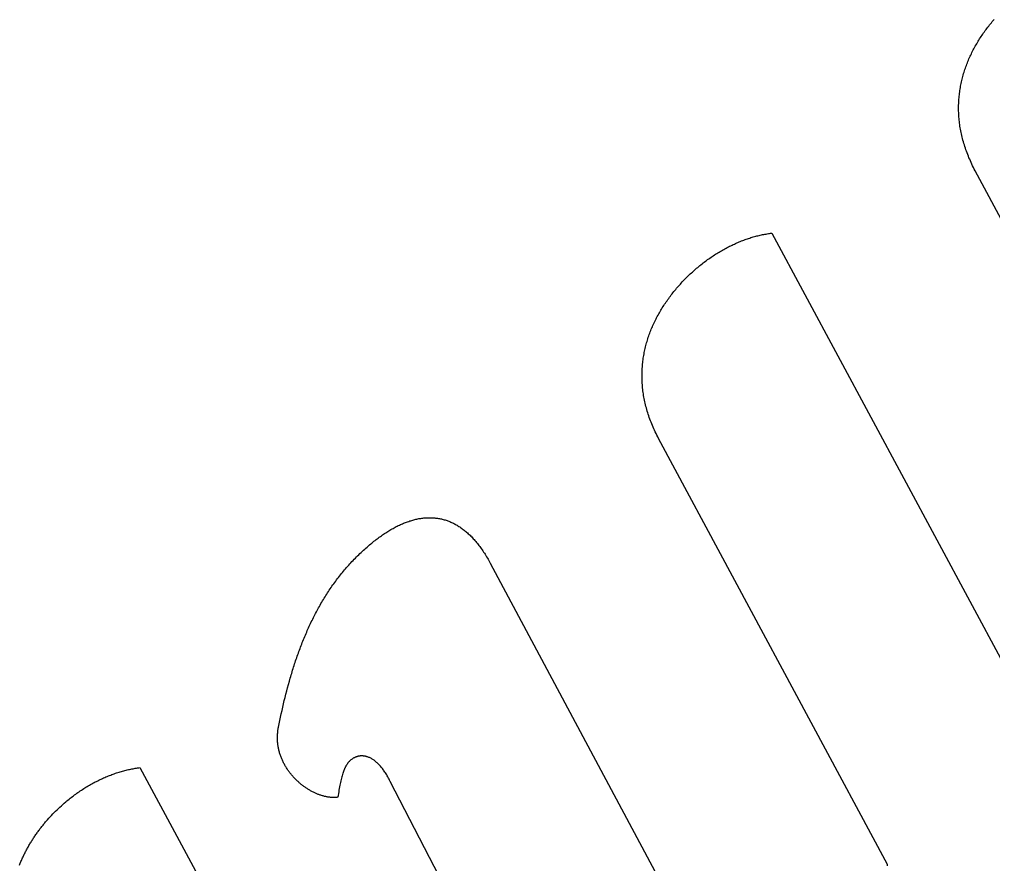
# Model space of a CAD drawing. Extents: x -388 to -35, y 578 to 1063.
# Drawn here: x -92.98 to -67.86, y 703.81 to 725.61 of the extents above; entities that cross this region are included whole.
import ezdxf

# ---------------------------------------------------------------- set-up
doc = ezdxf.new("R2010")
doc.units = 0
doc.layers.add('color#7d7d7dff', color=1, linetype='CONTINUOUS')

msp = doc.modelspace()

# ---------------------------------------------------------------- linework, layer by layer
at = {"layer": 'color#7d7d7dff'}
for points in [[(-62.426, 710.724), (-68.334, 721.711), (-68.356, 721.753), (-68.377, 721.795), (-68.398, 721.837), (-68.418, 721.879), (-68.437, 721.92), (-68.456, 721.962), (-68.474, 722.004), (-68.492, 722.045), (-68.509, 722.087), (-68.526, 722.128), (-68.542, 722.169), (-68.557, 722.21), (-68.572, 722.252), (-68.586, 722.293), (-68.599, 722.334), (-68.612, 722.374), (-68.624, 722.415), (-68.636, 722.456), (-68.648, 722.497), (-68.658, 722.537), (-68.668, 722.578), (-68.678, 722.618), (-68.687, 722.658), (-68.695, 722.698), (-68.703, 722.738), (-68.711, 722.778), (-68.718, 722.818), (-68.724, 722.858), (-68.73, 722.898), (-68.735, 722.937), (-68.74, 722.977), (-68.744, 723.016), (-68.748, 723.055), (-68.751, 723.095), (-68.754, 723.134), (-68.756, 723.173), (-68.758, 723.211), (-68.759, 723.25), (-68.76, 723.289), (-68.76, 723.327), (-68.76, 723.366), (-68.759, 723.404), (-68.758, 723.442), (-68.756, 723.48), (-68.754, 723.518), (-68.751, 723.556), (-68.748, 723.594), (-68.745, 723.631), (-68.741, 723.669), (-68.736, 723.706), (-68.732, 723.743), (-68.726, 723.78), (-68.72, 723.817), (-68.714, 723.854), (-68.708, 723.891), (-68.701, 723.927), (-68.693, 723.963), (-68.685, 724), (-68.677, 724.036), (-68.669, 724.072), (-68.659, 724.108), (-68.65, 724.143), (-68.64, 724.179), (-68.63, 724.214), (-68.619, 724.25), (-68.608, 724.285), (-68.597, 724.32), (-68.585, 724.355), (-68.573, 724.389), (-68.56, 724.424), (-68.547, 724.458), (-68.534, 724.492), (-68.52, 724.526), (-68.506, 724.56), (-68.492, 724.594), (-68.477, 724.628), (-68.462, 724.661), (-68.446, 724.694), (-68.431, 724.728), (-68.415, 724.761), (-68.398, 724.793), (-68.381, 724.826), (-68.364, 724.858), (-68.347, 724.891), (-68.329, 724.923), (-68.311, 724.955), (-68.293, 724.986), (-68.274, 725.018), (-68.255, 725.049), (-68.236, 725.081), (-68.217, 725.112), (-68.197, 725.143), (-68.177, 725.173), (-68.156, 725.204), (-68.136, 725.234), (-68.115, 725.264), (-68.094, 725.294), (-68.072, 725.324), (-68.05, 725.354), (-68.028, 725.383), (-68.006, 725.412), (-67.984, 725.441), (-67.961, 725.47), (-67.938, 725.499), (-67.915, 725.527), (-67.891, 725.556), (-67.868, 725.584), (-67.844, 725.612)], [(-70.59, 703.774), (-70.59, 703.816), (-76.498, 714.803), (-76.52, 714.845), (-76.541, 714.887), (-76.562, 714.929), (-76.582, 714.971), (-76.601, 715.013), (-76.62, 715.054), (-76.639, 715.096), (-76.656, 715.137), (-76.673, 715.179), (-76.69, 715.22), (-76.706, 715.261), (-76.721, 715.303), (-76.736, 715.344), (-76.75, 715.385), (-76.763, 715.426), (-76.776, 715.467), (-76.789, 715.507), (-76.8, 715.548), (-76.812, 715.589), (-76.822, 715.629), (-76.833, 715.67), (-76.842, 715.71), (-76.851, 715.75), (-76.86, 715.79), (-76.868, 715.831), (-76.875, 715.871), (-76.882, 715.91), (-76.888, 715.95), (-76.894, 715.99), (-76.899, 716.029), (-76.904, 716.069), (-76.908, 716.108), (-76.912, 716.148), (-76.915, 716.187), (-76.918, 716.226), (-76.92, 716.265), (-76.922, 716.304), (-76.923, 716.342), (-76.924, 716.381), (-76.924, 716.42), (-76.924, 716.458), (-76.923, 716.496), (-76.922, 716.534), (-76.92, 716.572), (-76.918, 716.61), (-76.915, 716.648), (-76.912, 716.686), (-76.909, 716.723), (-76.905, 716.761), (-76.901, 716.798), (-76.896, 716.835), (-76.89, 716.872), (-76.885, 716.909), (-76.879, 716.946), (-76.872, 716.983), (-76.865, 717.019), (-76.857, 717.056), (-76.85, 717.092), (-76.841, 717.128), (-76.833, 717.164), (-76.824, 717.2), (-76.814, 717.236), (-76.804, 717.271), (-76.794, 717.307), (-76.783, 717.342), (-76.772, 717.377), (-76.761, 717.412), (-76.749, 717.447), (-76.737, 717.481), (-76.724, 717.516), (-76.711, 717.55), (-76.698, 717.585), (-76.684, 717.619), (-76.67, 717.653), (-76.656, 717.686), (-76.641, 717.72), (-76.626, 717.753), (-76.611, 717.787), (-76.595, 717.82), (-76.579, 717.853), (-76.562, 717.885), (-76.546, 717.918), (-76.529, 717.951), (-76.511, 717.983), (-76.494, 718.015), (-76.475, 718.047), (-76.457, 718.079), (-76.439, 718.11), (-76.42, 718.142), (-76.4, 718.173), (-76.381, 718.204), (-76.361, 718.235), (-76.341, 718.266), (-76.321, 718.296), (-76.3, 718.326), (-76.279, 718.357), (-76.258, 718.387), (-76.236, 718.416), (-76.215, 718.446), (-76.193, 718.475), (-76.17, 718.505), (-76.148, 718.534), (-76.125, 718.562), (-76.102, 718.591), (-76.079, 718.62), (-76.055, 718.648), (-76.032, 718.676), (-76.008, 718.704), (-75.984, 718.731), (-75.959, 718.759), (-75.935, 718.786), (-75.91, 718.813), (-75.885, 718.84), (-75.86, 718.867), (-75.834, 718.893), (-75.809, 718.919), (-75.783, 718.945), (-75.757, 718.971), (-75.731, 718.997), (-75.704, 719.022), (-75.678, 719.047), (-75.651, 719.072), (-75.624, 719.097), (-75.597, 719.121), (-75.57, 719.146), (-75.543, 719.17), (-75.515, 719.194), (-75.487, 719.217), (-75.459, 719.241), (-75.431, 719.264), (-75.403, 719.286), (-75.375, 719.309), (-75.347, 719.331), (-75.318, 719.353), (-75.289, 719.375), (-75.26, 719.396), (-75.231, 719.417), (-75.202, 719.438), (-75.173, 719.458), (-75.144, 719.479), (-75.115, 719.499), (-75.085, 719.518), (-75.056, 719.537), (-75.026, 719.556), (-74.996, 719.575), (-74.966, 719.594), (-74.936, 719.612), (-74.906, 719.629), (-74.876, 719.647), (-74.846, 719.664), (-74.816, 719.681), (-74.786, 719.698), (-74.755, 719.714), (-74.725, 719.73), (-74.695, 719.746), (-74.664, 719.761), (-74.634, 719.776), (-74.603, 719.791), (-74.573, 719.805), (-74.542, 719.819), (-74.512, 719.833), (-74.481, 719.846), (-74.45, 719.86), (-74.42, 719.872), (-74.389, 719.885), (-74.359, 719.897), (-74.328, 719.909), (-74.297, 719.921), (-74.267, 719.932), (-74.236, 719.943), (-74.206, 719.953), (-74.175, 719.964), (-74.145, 719.973), (-74.114, 719.983), (-74.084, 719.992), (-74.054, 720.001), (-74.023, 720.01), (-73.993, 720.018), (-73.963, 720.026), (-73.933, 720.034), (-73.903, 720.041), (-73.873, 720.048), (-73.843, 720.054), (-73.813, 720.061), (-73.783, 720.067), (-73.754, 720.072), (-73.724, 720.077), (-73.695, 720.082), (-73.665, 720.087), (-73.636, 720.091), (-73.607, 720.095), (-73.578, 720.098), (-66.769, 707.444)], [(-79.253, 697.898), (-83.416, 705.956), (-83.431, 705.985), (-83.446, 706.014), (-83.461, 706.042), (-83.476, 706.07), (-83.492, 706.097), (-83.507, 706.123), (-83.523, 706.148), (-83.538, 706.173), (-83.554, 706.197), (-83.57, 706.22), (-83.586, 706.243), (-83.602, 706.265), (-83.618, 706.286), (-83.634, 706.306), (-83.651, 706.326), (-83.667, 706.345), (-83.684, 706.364), (-83.7, 706.382), (-83.717, 706.399), (-83.733, 706.415), (-83.75, 706.431), (-83.767, 706.446), (-83.784, 706.461), (-83.801, 706.475), (-83.817, 706.488), (-83.834, 706.5), (-83.851, 706.512), (-83.868, 706.523), (-83.885, 706.534), (-83.902, 706.544), (-83.919, 706.553), (-83.936, 706.561), (-83.952, 706.569), (-83.969, 706.577), (-83.986, 706.583), (-84.003, 706.589), (-84.011, 706.592), (-84.02, 706.594), (-84.028, 706.597), (-84.036, 706.599), (-84.045, 706.601), (-84.053, 706.603), (-84.062, 706.605), (-84.07, 706.606), (-84.078, 706.608), (-84.086, 706.609), (-84.095, 706.61), (-84.103, 706.611), (-84.111, 706.612), (-84.119, 706.613), (-84.128, 706.613), (-84.136, 706.614), (-84.144, 706.614), (-84.152, 706.614), (-84.16, 706.614), (-84.168, 706.613), (-84.177, 706.613), (-84.185, 706.612), (-84.193, 706.612), (-84.201, 706.611), (-84.209, 706.61), (-84.217, 706.608), (-84.225, 706.607), (-84.233, 706.606), (-84.24, 706.604), (-84.248, 706.602), (-84.256, 706.6), (-84.264, 706.598), (-84.272, 706.596), (-84.28, 706.593), (-84.287, 706.59), (-84.295, 706.588), (-84.303, 706.585), (-84.31, 706.582), (-84.318, 706.578), (-84.326, 706.575), (-84.333, 706.572), (-84.341, 706.568), (-84.348, 706.564), (-84.356, 706.56), (-84.37, 706.552), (-84.385, 706.543), (-84.399, 706.533), (-84.414, 706.523), (-84.428, 706.512), (-84.442, 706.5), (-84.449, 706.494), (-84.457, 706.487), (-84.464, 706.48), (-84.472, 706.472), (-84.479, 706.465), (-84.486, 706.457), (-84.493, 706.449), (-84.5, 706.44), (-84.507, 706.432), (-84.513, 706.423), (-84.52, 706.414), (-84.527, 706.405), (-84.533, 706.395), (-84.539, 706.385), (-84.545, 706.375), (-84.552, 706.365), (-84.558, 706.354), (-84.564, 706.344), (-84.569, 706.333), (-84.575, 706.321), (-84.581, 706.31), (-84.586, 706.298), (-84.592, 706.286), (-84.597, 706.273), (-84.603, 706.261), (-84.608, 706.248), (-84.613, 706.235), (-84.618, 706.221), (-84.623, 706.207), (-84.628, 706.194), (-84.633, 706.179), (-84.638, 706.165), (-84.648, 706.135), (-84.657, 706.104), (-84.666, 706.072), (-84.674, 706.039), (-84.683, 706.004), (-84.691, 705.969), (-84.699, 705.932), (-84.707, 705.894), (-84.715, 705.855), (-84.723, 705.815), (-84.73, 705.774), (-84.738, 705.731), (-84.745, 705.687), (-84.752, 705.642), (-84.759, 705.596), (-84.766, 705.548), (-84.781, 705.546), (-84.797, 705.544), (-84.812, 705.543), (-84.828, 705.541), (-84.844, 705.541), (-84.86, 705.54), (-84.876, 705.54), (-84.893, 705.54), (-84.909, 705.541), (-84.926, 705.542), (-84.942, 705.543), (-84.959, 705.544), (-84.976, 705.546), (-84.993, 705.548), (-85.01, 705.55), (-85.027, 705.553), (-85.045, 705.556), (-85.062, 705.559), (-85.079, 705.563), (-85.097, 705.567), (-85.114, 705.571), (-85.132, 705.576), (-85.15, 705.581), (-85.167, 705.586), (-85.185, 705.591), (-85.203, 705.597), (-85.221, 705.603), (-85.238, 705.609), (-85.256, 705.616), (-85.274, 705.622), (-85.292, 705.63), (-85.31, 705.637), (-85.328, 705.645), (-85.346, 705.653), (-85.363, 705.661), (-85.381, 705.669), (-85.399, 705.678), (-85.417, 705.687), (-85.435, 705.696), (-85.452, 705.706), (-85.47, 705.716), (-85.488, 705.726), (-85.505, 705.736), (-85.523, 705.747), (-85.541, 705.758), (-85.558, 705.769), (-85.575, 705.78), (-85.593, 705.792), (-85.61, 705.804), (-85.627, 705.816), (-85.644, 705.828), (-85.661, 705.841), (-85.678, 705.854), (-85.695, 705.867), (-85.711, 705.88), (-85.728, 705.893), (-85.744, 705.907), (-85.761, 705.921), (-85.777, 705.935), (-85.793, 705.95), (-85.809, 705.965), (-85.825, 705.979), (-85.84, 705.995), (-85.856, 706.01), (-85.871, 706.025), (-85.886, 706.041), (-85.901, 706.057), (-85.916, 706.073), (-85.931, 706.09), (-85.945, 706.106), (-85.959, 706.123), (-85.973, 706.14), (-85.987, 706.157), (-86.001, 706.175), (-86.014, 706.193), (-86.028, 706.21), (-86.041, 706.228), (-86.053, 706.247), (-86.066, 706.265), (-86.078, 706.283), (-86.09, 706.302), (-86.102, 706.321), (-86.114, 706.34), (-86.125, 706.36), (-86.136, 706.379), (-86.147, 706.399), (-86.158, 706.419), (-86.168, 706.439), (-86.178, 706.459), (-86.188, 706.479), (-86.197, 706.5), (-86.206, 706.52), (-86.215, 706.541), (-86.224, 706.562), (-86.232, 706.583), (-86.24, 706.605), (-86.247, 706.626), (-86.255, 706.648), (-86.262, 706.67), (-86.268, 706.691), (-86.274, 706.714), (-86.28, 706.736), (-86.286, 706.758), (-86.291, 706.781), (-86.296, 706.803), (-86.301, 706.826), (-86.305, 706.849), (-86.309, 706.872), (-86.312, 706.895), (-86.315, 706.919), (-86.318, 706.942), (-86.32, 706.966), (-86.322, 706.989), (-86.323, 707.013), (-86.324, 707.037), (-86.325, 707.061), (-86.325, 707.085), (-86.325, 707.11), (-86.324, 707.134), (-86.323, 707.159), (-86.321, 707.183), (-86.319, 707.208), (-86.317, 707.233), (-86.314, 707.258), (-86.311, 707.283), (-86.307, 707.308), (-86.303, 707.333), (-86.298, 707.359), (-86.281, 707.445), (-86.263, 707.53), (-86.245, 707.616), (-86.226, 707.701), (-86.207, 707.786), (-86.188, 707.871), (-86.168, 707.955), (-86.148, 708.04), (-86.128, 708.124), (-86.107, 708.207), (-86.085, 708.291), (-86.063, 708.374), (-86.041, 708.457), (-86.018, 708.539), (-85.994, 708.621), (-85.982, 708.662), (-85.97, 708.703), (-85.958, 708.744), (-85.946, 708.785), (-85.933, 708.825), (-85.921, 708.866), (-85.908, 708.906), (-85.895, 708.946), (-85.882, 708.987), (-85.869, 709.027), (-85.855, 709.067), (-85.842, 709.107), (-85.828, 709.146), (-85.814, 709.186), (-85.8, 709.226), (-85.786, 709.265), (-85.772, 709.305), (-85.757, 709.344), (-85.743, 709.383), (-85.728, 709.423), (-85.713, 709.462), (-85.698, 709.5), (-85.683, 709.539), (-85.667, 709.578), (-85.652, 709.616), (-85.636, 709.655), (-85.62, 709.693), (-85.604, 709.732), (-85.588, 709.77), (-85.571, 709.808), (-85.555, 709.846), (-85.538, 709.883), (-85.521, 709.921), (-85.504, 709.958), (-85.486, 709.996), (-85.469, 710.033), (-85.451, 710.07), (-85.433, 710.107), (-85.415, 710.144), (-85.396, 710.181), (-85.378, 710.218), (-85.359, 710.254), (-85.34, 710.291), (-85.321, 710.327), (-85.302, 710.363), (-85.282, 710.399), (-85.263, 710.435), (-85.243, 710.471), (-85.222, 710.506), (-85.202, 710.542), (-85.182, 710.577), (-85.161, 710.612), (-85.14, 710.647), (-85.119, 710.682), (-85.097, 710.717), (-85.076, 710.751), (-85.054, 710.786), (-85.032, 710.82), (-85.009, 710.854), (-84.987, 710.888), (-84.964, 710.922), (-84.941, 710.956), (-84.918, 710.989), (-84.894, 711.023), (-84.871, 711.056), (-84.847, 711.089), (-84.822, 711.122), (-84.798, 711.155), (-84.773, 711.187), (-84.749, 711.22), (-84.723, 711.252), (-84.698, 711.284), (-84.672, 711.316), (-84.647, 711.348), (-84.621, 711.379), (-84.594, 711.411), (-84.568, 711.442), (-84.541, 711.473), (-84.514, 711.504), (-84.486, 711.535), (-84.459, 711.566), (-84.431, 711.596), (-84.403, 711.626), (-84.374, 711.656), (-84.345, 711.686), (-84.316, 711.716), (-84.287, 711.746), (-84.258, 711.775), (-84.228, 711.804), (-84.198, 711.833), (-84.168, 711.862), (-84.137, 711.891), (-84.106, 711.919), (-84.075, 711.947), (-84.044, 711.976), (-84.012, 712.003), (-83.98, 712.031), (-83.948, 712.059), (-83.92, 712.082), (-83.892, 712.105), (-83.865, 712.127), (-83.837, 712.15), (-83.809, 712.171), (-83.782, 712.193), (-83.754, 712.214), (-83.726, 712.235), (-83.699, 712.255), (-83.671, 712.275), (-83.644, 712.295), (-83.616, 712.314), (-83.589, 712.333), (-83.561, 712.351), (-83.534, 712.369), (-83.506, 712.387), (-83.479, 712.404), (-83.452, 712.421), (-83.424, 712.437), (-83.397, 712.453), (-83.37, 712.469), (-83.343, 712.484), (-83.316, 712.499), (-83.289, 712.514), (-83.262, 712.528), (-83.235, 712.541), (-83.208, 712.555), (-83.181, 712.567), (-83.154, 712.58), (-83.127, 712.592), (-83.1, 712.604), (-83.073, 712.615), (-83.047, 712.626), (-83.02, 712.636), (-82.993, 712.646), (-82.967, 712.656), (-82.94, 712.665), (-82.914, 712.674), (-82.887, 712.682), (-82.861, 712.69), (-82.835, 712.697), (-82.808, 712.705), (-82.782, 712.711), (-82.756, 712.717), (-82.73, 712.723), (-82.704, 712.729), (-82.678, 712.734), (-82.652, 712.738), (-82.626, 712.742), (-82.6, 712.746), (-82.574, 712.749), (-82.549, 712.752), (-82.523, 712.754), (-82.498, 712.756), (-82.472, 712.757), (-82.447, 712.758), (-82.421, 712.759), (-82.396, 712.759), (-82.371, 712.759), (-82.345, 712.758), (-82.32, 712.757), (-82.295, 712.755), (-82.27, 712.753), (-82.245, 712.751), (-82.221, 712.748), (-82.196, 712.744), (-82.171, 712.74), (-82.147, 712.736), (-82.122, 712.731), (-82.098, 712.726), (-82.073, 712.72), (-82.049, 712.714), (-82.025, 712.707), (-82, 712.7), (-81.976, 712.692), (-81.952, 712.684), (-81.928, 712.675), (-81.905, 712.666), (-81.881, 712.657), (-81.857, 712.647), (-81.834, 712.636), (-81.81, 712.626), (-81.787, 712.614), (-81.763, 712.602), (-81.74, 712.59), (-81.717, 712.577), (-81.694, 712.564), (-81.671, 712.55), (-81.648, 712.536), (-81.625, 712.521), (-81.603, 712.506), (-81.58, 712.49), (-81.558, 712.474), (-81.535, 712.457), (-81.513, 712.44), (-81.491, 712.422), (-81.469, 712.404), (-81.447, 712.385), (-81.425, 712.366), (-81.403, 712.346), (-81.381, 712.326), (-81.359, 712.305), (-81.338, 712.284), (-81.316, 712.262), (-81.295, 712.24), (-81.274, 712.217), (-81.253, 712.194), (-81.232, 712.17), (-81.211, 712.146), (-81.19, 712.121), (-81.17, 712.096), (-81.149, 712.07), (-81.129, 712.043), (-81.108, 712.016), (-81.088, 711.989), (-81.068, 711.961), (-81.048, 711.933), (-81.028, 711.904), (-81.008, 711.874), (-80.989, 711.844), (-80.969, 711.814), (-80.95, 711.783), (-80.93, 711.751), (-80.911, 711.719), (-80.892, 711.686), (-80.873, 711.653), (-80.854, 711.619), (-80.836, 711.585), (-74.933, 700.536)], [(-92.977, 703.796), (-92.967, 703.82), (-92.958, 703.843), (-92.948, 703.867), (-92.938, 703.891), (-92.928, 703.914), (-92.917, 703.938), (-92.907, 703.961), (-92.896, 703.984), (-92.886, 704.008), (-92.875, 704.031), (-92.864, 704.054), (-92.852, 704.077), (-92.841, 704.1), (-92.829, 704.123), (-92.818, 704.146), (-92.806, 704.168), (-92.794, 704.191), (-92.782, 704.213), (-92.769, 704.236), (-92.757, 704.258), (-92.744, 704.281), (-92.732, 704.303), (-92.719, 704.325), (-92.706, 704.347), (-92.693, 704.369), (-92.679, 704.391), (-92.666, 704.413), (-92.652, 704.434), (-92.638, 704.456), (-92.625, 704.478), (-92.611, 704.499), (-92.596, 704.52), (-92.582, 704.542), (-92.568, 704.563), (-92.553, 704.584), (-92.539, 704.605), (-92.524, 704.626), (-92.509, 704.647), (-92.494, 704.667), (-92.479, 704.688), (-92.464, 704.709), (-92.448, 704.729), (-92.433, 704.749), (-92.417, 704.77), (-92.401, 704.79), (-92.385, 704.81), (-92.369, 704.83), (-92.353, 704.85), (-92.337, 704.869), (-92.321, 704.889), (-92.304, 704.909), (-92.288, 704.928), (-92.254, 704.967), (-92.22, 705.005), (-92.186, 705.043), (-92.151, 705.08), (-92.116, 705.117), (-92.08, 705.153), (-92.044, 705.19), (-92.008, 705.225), (-91.971, 705.26), (-91.934, 705.295), (-91.897, 705.329), (-91.859, 705.363), (-91.821, 705.396), (-91.783, 705.429), (-91.755, 705.453), (-91.727, 705.476), (-91.699, 705.499), (-91.67, 705.521), (-91.642, 705.543), (-91.613, 705.565), (-91.585, 705.587), (-91.556, 705.608), (-91.527, 705.629), (-91.498, 705.65), (-91.469, 705.671), (-91.439, 705.691), (-91.41, 705.711), (-91.381, 705.73), (-91.351, 705.75), (-91.321, 705.769), (-91.292, 705.787), (-91.262, 705.806), (-91.232, 705.824), (-91.202, 705.842), (-91.172, 705.859), (-91.142, 705.876), (-91.111, 705.893), (-91.081, 705.91), (-91.051, 705.926), (-91.021, 705.942), (-90.99, 705.958), (-90.96, 705.973), (-90.929, 705.988), (-90.899, 706.003), (-90.868, 706.017), (-90.838, 706.031), (-90.807, 706.045), (-90.776, 706.059), (-90.746, 706.072), (-90.715, 706.085), (-90.685, 706.097), (-90.654, 706.109), (-90.623, 706.121), (-90.593, 706.133), (-90.562, 706.144), (-90.532, 706.155), (-90.501, 706.165), (-90.471, 706.176), (-90.44, 706.186), (-90.41, 706.195), (-90.379, 706.204), (-90.349, 706.213), (-90.319, 706.222), (-90.289, 706.23), (-90.258, 706.238), (-90.228, 706.246), (-90.198, 706.253), (-90.168, 706.26), (-90.138, 706.267), (-90.109, 706.273), (-90.079, 706.279), (-90.049, 706.284), (-90.02, 706.29), (-89.99, 706.294), (-89.961, 706.299), (-89.932, 706.303), (-89.902, 706.307), (-89.873, 706.311), (-82.958, 693.464)]]:
    msp.add_lwpolyline(points, dxfattribs=at)

doc.saveas('drawing.dxf')
